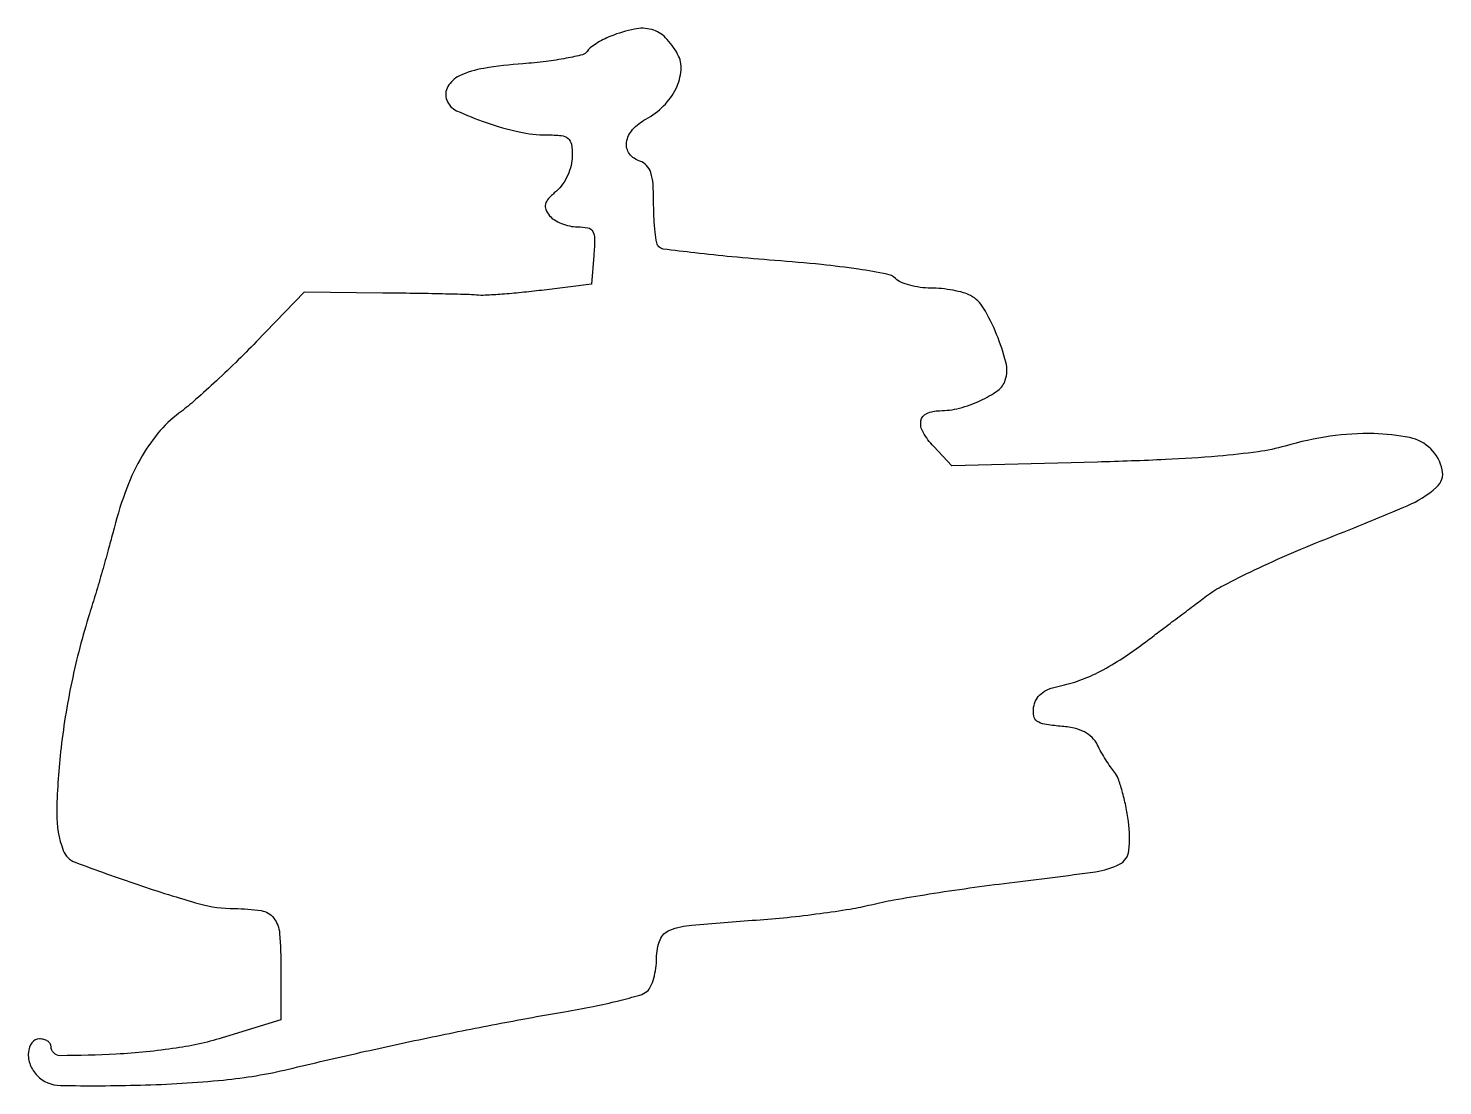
# Model space of a CAD drawing. Extents: x 0 to 185, y 0 to 138.
import ezdxf

# ---------------------------------------------------------------- set-up
doc = ezdxf.new("R2010")
doc.units = 0

msp = doc.modelspace()

# ---------------------------------------------------------------- linework, layer by layer
msp.add_lwpolyline([(76.02823, 136.8868, 0.024004), (75.03596, 136.434471, 0.024466), (74.098104, 135.891706, 0.025155), (73.333507, 135.341393, 0.085978), (72.928582, 134.884443, -0.197017), (72.34108, 134.457731, -0.012475), (70.214682, 133.995227, -0.016823), (67.578366, 133.581732, -0.011613), (64.571476, 133.283953, 0.021044), (59.467302, 132.681082, 0.071515), (56.276852, 131.685633, 0.150827), (54.765114, 130.292416, 0.227083), (54.624074, 128.537265, 0.195082), (55.912127, 127.159426, 0.024812), (59.754165, 125.606451, 0.029683), (64.053462, 124.392653, 0.054006), (67.678139, 124, -0.02398), (69.570686, 123.909181, -0.15127), (70.45103, 123.540949, -0.18243), (70.881048, 122.77841, -0.038164), (71, 121.222241, -0.061514), (70.850191, 120.00917, -0.045507), (70.403125, 118.731934, -0.04564), (69.734605, 117.561259, -0.063238), (68.923672, 116.666674, 0.028973), (67.909725, 115.691266, 0.120819), (67.501654, 114.955469, 0.169182), (67.550214, 114.255809, 0.072185), (68.046116, 113.444433, 0.081051), (68.681976, 112.890864, 0.044153), (69.608889, 112.424302, 0.042517), (70.661422, 112.106665, 0.052074), (71.68281, 112, -0.050495), (73.038256, 111.862764, -0.216523), (73.67901, 111.397278, -0.134416), (73.921226, 110.44405, -0.016047), (73.810365, 108.25), (73.5, 104.5), (67, 103.706758, -0.005688), (64.364801, 103.415549, -0.006375), (61.821875, 103.196482, -0.0059), (59.65391, 103.063232, -0.033614), (58.5, 103.083563, 0.014248), (57.225091, 103.155449, 0.001333), (54.081909, 103.234567, 0.001711), (50.332695, 103.306108, 0.001344), (46.268202, 103.35883), (36.036403, 103.464051), (29.768202, 96.982025, -0.007378), (27.089318, 94.292332, -0.006539), (24.223551, 91.570856, -0.006578), (21.578965, 89.188195, -0.0199), (19.694951, 87.663443, 0.060079), (16.95057, 85.051849, 0.046421), (14.625933, 81.63488, 0.039659), (12.671876, 77.321271, 0.024578), (11.043745, 72, -0.005547), (10.474898, 69.851875, -0.002534), (9.686907, 67.059375, -0.002509), (8.827144, 64.126056, -0.003455), (8.023303, 61.5, 0.024514), (5.707008, 52.611953, 0.023915), (4.248927, 43.466276, 0.023814), (3.744381, 35.424343, 0.095651), (4.601441, 30.596244, 0.214682), (6.163065, 29.04692, 0.007646), (14.319471, 26.132213, 0.013189), (22.352007, 23.633881, 0.0689), (26.93017, 23, -0.03762), (30.414615, 22.737459, -0.193145), (32.05228, 21.773519, -0.146522), (32.821245, 19.76857, -0.019083), (32.992907, 15.143011), (32.985814, 8.5), (25.742907, 6.249368, -0.038843), (19.337419, 4.792538, -0.02278), (11.510431, 4.003807, -0.013983), (4.191971, 3.806779, -0.413907), (3, 5, 0.148195), (2.884432, 5.381354, 0.098894), (2.559375, 5.70625, 0.082425), (2.073457, 5.925306, 0.064853), (1.5, 6, 0.237835), (0.505004, 5.498333, 0.144593), (0.04379, 4.233314, 0.107376), (0.293564, 2.597428, 0.105375), (1.2, 1.2, 0.194472), (4.220684, -0.081571, 0.010786), (14.667921, -0.034831, 0.017626), (25.501459, 0.630028, 0.034779), (34, 2.054503, -0.003743), (43.427618, 4.243163, -0.003921), (52.742265, 6.255644, -0.004081), (61.683047, 8.038081, -0.005152), (69.983398, 9.534042, 0.007936), (73.708105, 10.226775, 0.010697), (77.053112, 10.978813, 0.007971), (79.806004, 11.70667, 0.104958), (80.733398, 12.193703, 0.110854), (81.220752, 12.825209, 0.038474), (81.627936, 13.908465, 0.035964), (81.906527, 15.21079, 0.034725), (82, 16.555057, -0.094139), (82.45114, 18.929952, -0.210817), (83.73006, 20.194627, -0.069311), (86.599282, 20.853887, -0.004666), (95, 21.511467, 0.008748), (99.040306, 21.860933, 0.007265), (103.325, 22.370215, 0.007346), (107.237228, 22.951601, 0.019615), (110, 23.5158, -0.016315), (112.930116, 24.134337, -0.00454), (117.558444, 24.911368, -0.004577), (122.815551, 25.695694, -0.004789), (128.00747, 26.371141, 0.003818), (139.272053, 27.814375, 0.085347), (142.398845, 28.799945, 0.25462), (143.609258, 30.582454, 0.057505), (143.544795, 34.373851, 0.016927), (143.202786, 36.418512, 0.018784), (142.73239, 38.364744, 0.018473), (142.210636, 39.984337, 0.086245), (141.724751, 40.831654, -0.022654), (141.209799, 41.512674, -0.010598), (140.602945, 42.437053, -0.010476), (140.006399, 43.434988, -0.014449), (139.516049, 44.356652, 0.080705), (138.805043, 45.350262, 0.08009), (137.814349, 46.070761, 0.064605), (136.464861, 46.548007, 0.032058), (134.665844, 46.814012, -0.018213), (132.592809, 47.062139, -0.115704), (131.616597, 47.45878, -0.202052), (131.196379, 48.135418, -0.075344), (131.188837, 49.276983, -0.08704), (131.515202, 50.270334, -0.096406), (132.152598, 51.053248, -0.080621), (133.138114, 51.636498, -0.042979), (134.5, 52.039323, 0.036576), (137.224188, 52.807358, 0.03313), (139.902561, 53.984712, 0.027598), (142.808315, 55.709058, 0.014259), (146.25, 58.162312, -0.000305), (147.957143, 59.4525, -0.000179), (150, 60.993303, -0.000179), (152.04292, 62.531857, -0.000306), (153.75, 63.81489, -0.041332), (155.951874, 65.199319, -0.008759), (160.014966, 67.21823, -0.009112), (164.823163, 69.39675, -0.008542), (169.811586, 71.447904, 0.007838), (179.909166, 75.58326, 0.078907), (183.748364, 78.000241, 0.274379), (184.493991, 80.281808, 0.142371), (183, 83, 0.146766), (180.25491, 84.478148, 0.045591), (175.547695, 85.004606, 0.040998), (169.880246, 84.654524, 0.034513), (164, 83.384955, -0.03661), (160.456527, 82.635429, -0.012531), (155.234929, 82.057654, -0.010021), (148.383406, 81.610986, -0.004691), (139.5, 81.293918), (120.5, 80.794188), (118.145231, 83.323066, -0.054617), (116.762101, 85.178293, -0.175146), (116.48323, 86.670668, -0.252694), (117.234047, 87.643963, -0.10506), (118.909794, 88, 0.06309), (121.497344, 88.327804, 0.04553), (124.239838, 89.307271, 0.04643), (126.509786, 90.627583, 0.162368), (127.493137, 91.978377, 0.13978), (127.562343, 94.317991, 0.035568), (126.358765, 97.958507, 0.035644), (124.649151, 101.394815, 0.137478), (122.945489, 103.029173, 0.054778), (122.015825, 103.402597, 0.02181), (120.675661, 103.71482, 0.021271), (119.187403, 103.928711, 0.025057), (117.765741, 104, -0.033374), (116.385971, 104.092198, -0.032849), (115.023246, 104.367188, -0.034679), (113.865593, 104.769055, -0.096379), (113.155946, 105.25, 0.151622), (112.054103, 105.833231, 0.009214), (108.331337, 106.462503, 0.011954), (103.500026, 107.07015, 0.006157), (97.427931, 107.611348, -0.003933), (91.828521, 108.085322, -0.006093), (87.003498, 108.591373, -0.002247), (82.878301, 109.093723, -0.166443), (82.279678, 109.386989, -0.154422), (82.018714, 109.889511, -0.013788), (81.810521, 111.315498, -0.016944), (81.663818, 113.067981, -0.012409), (81.615385, 115.019289, 0.015566), (81.536023, 117.567924, 0.063348), (81.245546, 119.088267, 0.113121), (80.691125, 120.011929, 0.125041), (79.807692, 120.561036, -0.159111), (78.46045, 121.52877, -0.195733), (78.086845, 123.018403, -0.147555), (78.858529, 124.684116, -0.08837), (80.585314, 126.045658, 0.074197), (82.908387, 127.773551, 0.081955), (84.533742, 130.052118, 0.094258), (85.192049, 132.448393, 0.14618), (84.747836, 134.530888, 0.066788), (83.164458, 136.685115, 0.135749), (81.369306, 137.745946, 0.117786), (79.103518, 137.812564, 0.043681)], format="xyb", close=True)

doc.saveas('drawing.dxf')
